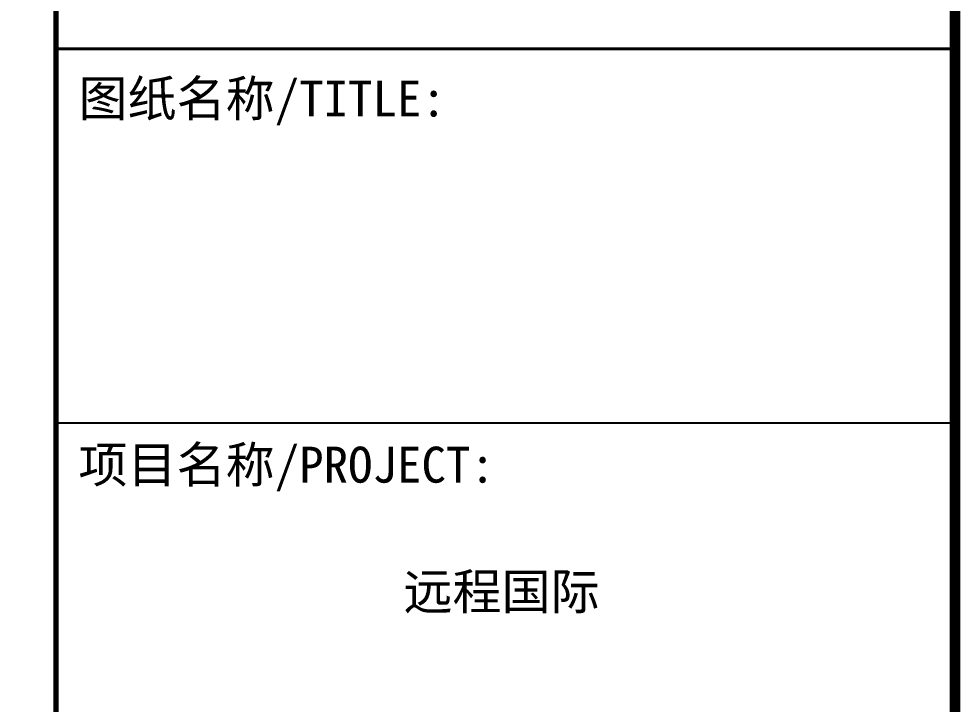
# Model space of a CAD drawing. Extents: x -737978 to 768813, y -372247 to 1140308.
# Drawn here: x -234661 to -221150, y -229433 to -219598 of the extents above; entities that cross this region are included whole.
import ezdxf

# ---------------------------------------------------------------- set-up
doc = ezdxf.new("R2010")
doc.units = 0
doc.header["$LTSCALE"] = 10
doc.header["$MEASUREMENT"] = 0
doc.layers.get('0').update_dxf_attribs({"linetype": 'CONTINUOUS'})
doc.layers.add('DRAW', color=7, linetype='CONTINUOUS', lineweight=70)
doc.layers.add('PUB_TITLE', color=4, linetype='CONTINUOUS')
doc.styles.add('-宋体', font='', dxfattribs={"width": 0.8})
doc.styles.get('-宋体').set_extended_font_data('SimSun')

# ---------------------------------------------------------------- blocks, each defined once
blk = doc.blocks.new('TQ1')
at = {"layer": 'PUB_TITLE'}
blk.add_line((-49854.8, -399054.8), (-43854.8, -399054.8), dxfattribs=at)
at = {"layer": 'PUB_TITLE', "const_width": 20}
for points in [[(-49854.8, -378413.9), (-49854.8, -418454.8)], [(-49854.8, -396558.8), (-43854.8, -396558.8)]]:
    blk.add_lwpolyline(points, dxfattribs=at)
at = {"layer": 'PUB_TITLE', "style": '-宋体'}
for s, p in [('图纸名称/TITLE:', (-49704.8, -397011.1)), ('项目名称/PROJECT:', (-49704.8, -399454.9)), ('远程国际', (-47535.7, -400301.7))]:
    blk.add_text(s, height=240, dxfattribs=at).set_placement(p)

msp = doc.modelspace()

# ---------------------------------------------------------------- linework, layer by layer
at = {"layer": 'DRAW'}
msp.add_lwpolyline([(-234126.8, -181009.7), (-221225.1, -181009.7), (-221225.1, -267109.7), (-234126.8, -267109.7)], close=True, dxfattribs=at)
at = {"layer": 'PUB_TITLE', "const_width": 150}
msp.add_lwpolyline([(-373625.1, -267109.7), (-221225.1, -267109.7), (-221225.1, -181009.7), (-373625.1, -181009.7)], close=True, dxfattribs=at)

# ---------------------------------------------------------------- block references
at = {"xscale": 2.15028113370122, "yscale": 2.15028113370122, "zscale": 2.15028113370122}
msp.add_blockref('TQ1', (-126925.1, 632686.5), dxfattribs=at)

doc.saveas('drawing.dxf')
